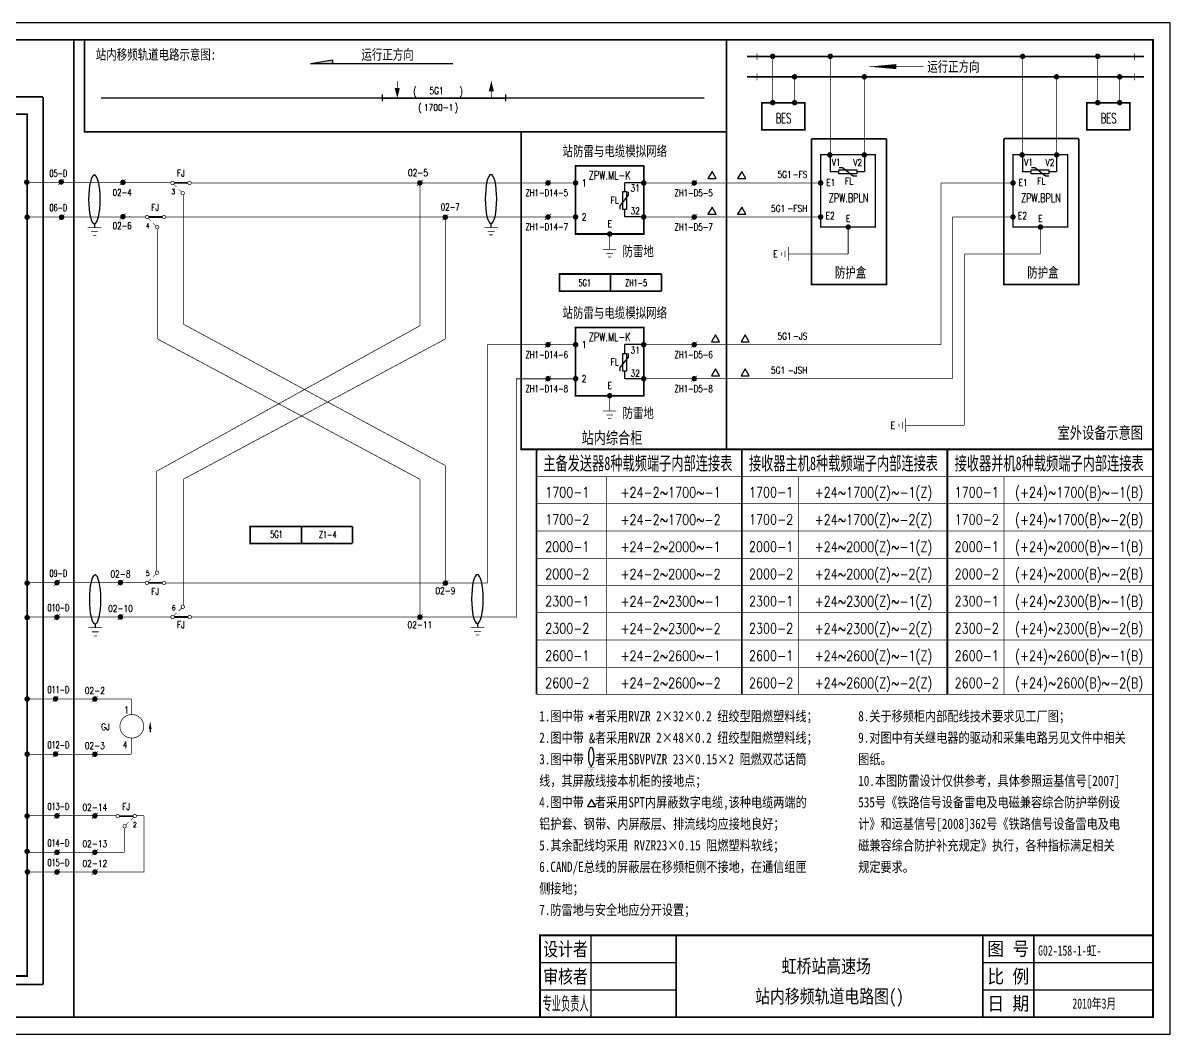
# Model space of a CAD drawing. Extents: x 342 to 994, y 0 to 297.
# Drawn here: x 657.7 to 994.5, y 0 to 297 of the extents above; entities that cross this region are included whole.
import ezdxf
from ezdxf.enums import TextEntityAlignment as Align

# ---------------------------------------------------------------- set-up
doc = ezdxf.new("R2010")
doc.units = 0
doc.header["$LTSCALE"] = 5
doc.header["$MEASUREMENT"] = 0
doc.linetypes.add('DASHED', pattern=[0.75, 0.5, -0.25])
doc.layers.get('0').update_dxf_attribs({"linetype": 'CONTINUOUS'})
for name, color, linetype in [('AAA', 255, 'CONTINUOUS'), ('DEFINE', 7, 'CONTINUOUS'), ('TIE', 7, 'CONTINUOUS'), ('更换说明', 6, 'CONTINUOUS'), ('电缆编号', 3, 'CONTINUOUS')]:
    doc.layers.add(name, color=color, linetype=linetype)
doc.styles.add('CHINESE', font='NSimSun.ttf', dxfattribs={"width": 0.9})
doc.styles.add('HZ', font='txt.shx', dxfattribs={"width": 0.7, "bigfont": 'hztxt.shx'})
doc.styles.add('ST', font='SimSun.ttf')
doc.styles.get("Standard").update_dxf_attribs({"font": 'txt.shx', "width": 0.8, "bigfont": 'HZTXT.shx'})

# ---------------------------------------------------------------- blocks, each defined once
blk = doc.blocks.new('A$C349F3EFB')
at = {"color": 7}
for points in [[(4, 2.31, 0.2, 0.2, 0), (0, 2.31, 0.2, 0.2, 0)], [(3, 1.13, 0.2, 0.2, 0), (1, 1.13, 0.2, 0.2, 0)], [(2.5, 0.1, 0.2, 0.2, 0), (1.5, 0.1, 0.2, 0.2, 0)]]:
    blk.add_lwpolyline(points, format="xyseb", dxfattribs=at)
blk.add_lwpolyline([(1.96, 3.28), (1.96, 2.43)], dxfattribs=at)
at = {"color": 7, "extrusion": (0, 0, -1)}
blk.add_ellipse((1.96, 8.63), major_axis=(0, -5.33), ratio=0.317221, dxfattribs=at)
blk = doc.blocks.new('W22')
at = {"const_width": 0.8}
blk.add_lwpolyline([(-0.4, 0, 1), (0.4, 0, 1)], format="xyb", close=True, dxfattribs=at)
blk = doc.blocks.new('TRI')
blk.add_lwpolyline([(0, 0), (2, 0), (1, 1.73)], close=True)
blk = doc.blocks.new('CONTI_1')
at = {"color": 7, "xscale": 1.21, "yscale": 1.21, "zscale": 1.21}
blk.add_blockref('TRI', (-1.16, -0.69), dxfattribs=at)
blk.add_attdef('1', text='', height=2).set_placement((2.2, 0.35), align=Align.MIDDLE)
blk = doc.blocks.new('W21')
at = {"const_width": 0.15}
for points in [[(0, 0), (-0.92, -0.92)], [(0, 0), (0.92, 0.92)]]:
    blk.add_lwpolyline(points, dxfattribs=at)
at = {"const_width": 0.8}
blk.add_lwpolyline([(-0.4, 0, 1), (0.4, 0, 1)], format="xyb", close=True, dxfattribs=at)
blk = doc.blocks.new('A$C4A606673')
for points in [[(0.25, 0.1, 0.5, 0.5, 0), (0.25, 72.1, 0.5, 0.5, 0), (60.49, 72.1, 0.5, 0.5, 0), (60.49, 0.1, 0.5, 0.5, 0)], [(60.49, 0.1, 0.5, 0.5, 0), (60.49, 72.1, 0.5, 0.5, 0), (120.87, 72.1, 0.5, 0.5, 0), (120.87, 0.1, 0.5, 0.5, 0)], [(120.87, 0.1, 0.5, 0.5, 0), (120.87, 72.1, 0.5, 0.5, 0), (181.26, 72.1, 0.5, 0.5, 0), (181.26, 0.1, 0.5, 0.5, 0)], [(0.25, 64.1, 0.2, 0.2, 0), (60.49, 64.1, 0.2, 0.2, 0)], [(20.79, 64.1, 0.2, 0.2, 0), (20.79, 0.1, 0.2, 0.2, 0)], [(60.49, 64.1, 0.2, 0.2, 0), (120.87, 64.1, 0.2, 0.2, 0)], [(77.12, 64.1, 0.2, 0.2, 0), (77.12, 0.1, 0.2, 0.2, 0)], [(120.87, 64.1, 0.2, 0.2, 0), (181.26, 64.1, 0.2, 0.2, 0)], [(137.51, 64.1, 0.2, 0.2, 0), (137.51, 0.1, 0.2, 0.2, 0)], [(0.25, 56.1, 0.2, 0.2, 0), (60.49, 56.1, 0.2, 0.2, 0)], [(60.49, 56.1, 0.2, 0.2, 0), (120.87, 56.1, 0.2, 0.2, 0)], [(120.87, 56.1, 0.2, 0.2, 0), (181.26, 56.1, 0.2, 0.2, 0)], [(0.25, 48.1, 0.2, 0.2, 0), (60.49, 48.1, 0.2, 0.2, 0)], [(60.49, 48.1, 0.2, 0.2, 0), (120.87, 48.1, 0.2, 0.2, 0)], [(120.87, 48.1, 0.2, 0.2, 0), (181.26, 48.1, 0.2, 0.2, 0)], [(0.25, 40.1, 0.2, 0.2, 0), (60.49, 40.1, 0.2, 0.2, 0)], [(60.49, 40.1, 0.2, 0.2, 0), (120.87, 40.1, 0.2, 0.2, 0)], [(120.87, 40.1, 0.2, 0.2, 0), (181.26, 40.1, 0.2, 0.2, 0)], [(0.25, 32.1, 0.2, 0.2, 0), (60.49, 32.1, 0.2, 0.2, 0)], [(60.49, 32.1, 0.2, 0.2, 0), (120.87, 32.1, 0.2, 0.2, 0)], [(120.87, 32.1, 0.2, 0.2, 0), (181.26, 32.1, 0.2, 0.2, 0)], [(0.25, 24.1, 0.2, 0.2, 0), (60.49, 24.1, 0.2, 0.2, 0)], [(60.49, 24.1, 0.2, 0.2, 0), (120.87, 24.1, 0.2, 0.2, 0)], [(120.87, 24.1, 0.2, 0.2, 0), (181.26, 24.1, 0.2, 0.2, 0)], [(0.25, 16.1, 0.2, 0.2, 0), (60.49, 16.1, 0.2, 0.2, 0)], [(60.49, 16.1, 0.2, 0.2, 0), (120.87, 16.1, 0.2, 0.2, 0)], [(120.87, 16.1, 0.2, 0.2, 0), (181.26, 16.1, 0.2, 0.2, 0)], [(0.25, 8.1, 0.2, 0.2, 0), (60.49, 8.1, 0.2, 0.2, 0)], [(60.49, 8.1, 0.2, 0.2, 0), (120.87, 8.1, 0.2, 0.2, 0)], [(120.87, 8.1, 0.2, 0.2, 0), (181.26, 8.1, 0.2, 0.2, 0)], [(0.25, 0.1, 0.2, 0.2, 0), (60.49, 0.1, 0.2, 0.2, 0)], [(60.49, 0.1, 0.2, 0.2, 0), (120.87, 0.1, 0.2, 0.2, 0)], [(120.87, 0.1, 0.2, 0.2, 0), (181.26, 0.1, 0.2, 0.2, 0)]]:
    blk.add_lwpolyline(points, format="xyseb")
at = {"style": 'CHINESE', "width": 0.62941}
for s, p, p2 in [('主备发送器8种载频端子内部连接表', (2.24, 66), (57.74, 66)), ('接收器主机8种载频端子内部连接表', (62.62, 66), (118.12, 66)), ('接收器并机8种载频端子内部连接表', (123.01, 66), (178.51, 66))]:
    blk.add_text(s, height=4, dxfattribs=at).set_placement(p, p2, align=Align.FIT)
at = {"width": 0.8}
for s, p in [('1700-1', (9.29, 58)), ('+24-2~1700~-1', (39.61, 57.95)), ('1700-1', (69.12, 58)), ('+24~1700(Z)~-1(Z)', (99.18, 57.95)), ('1700-1', (129.51, 58)), ('(+24)~1700(B)~-1(B)', (159.57, 57.95)), ('1700-2', (9.29, 50)), ('+24-2~1700~-2', (39.61, 49.95)), ('1700-2', (69.12, 50)), ('+24~1700(Z)~-2(Z)', (99.18, 49.95)), ('1700-2', (129.51, 50)), ('(+24)~1700(B)~-2(B)', (159.57, 49.95)), ('2000-1', (9.29, 42)), ('+24-2~2000~-1', (39.61, 41.95)), ('2000-1', (69.12, 42)), ('+24~2000(Z)~-1(Z)', (99.18, 41.95)), ('2000-1', (129.51, 42)), ('(+24)~2000(B)~-1(B)', (159.57, 41.95)), ('+24~2000(Z)~-2(Z)', (99.18, 33.95)), ('(+24)~2000(B)~-2(B)', (159.57, 33.95)), ('2000-2', (9.29, 34)), ('+24-2~2000~-2', (39.61, 33.95)), ('2000-2', (69.12, 34)), ('2000-2', (129.51, 34)), ('2300-1', (9.29, 26)), ('+24-2~2300~-1', (39.61, 25.95)), ('2300-1', (69.12, 26)), ('+24~2300(Z)~-1(Z)', (99.18, 25.95)), ('2300-1', (129.51, 26)), ('(+24)~2300(B)~-1(B)', (159.57, 25.95)), ('2300-2', (9.29, 18)), ('+24-2~2300~-2', (39.61, 17.95)), ('2300-2', (69.12, 18)), ('+24~2300(Z)~-2(Z)', (99.18, 17.95)), ('2300-2', (129.51, 18)), ('(+24)~2300(B)~-2(B)', (159.57, 17.95)), ('+24~2600(Z)~-1(Z)', (99.18, 9.95)), ('(+24)~2600(B)~-1(B)', (159.57, 9.95)), ('2600-1', (9.29, 10)), ('+24-2~2600~-1', (39.61, 9.95)), ('2600-1', (69.12, 10)), ('2600-1', (129.51, 10)), ('2600-2', (9.29, 2)), ('+24-2~2600~-2', (39.61, 1.95)), ('2600-2', (69.12, 2)), ('+24~2600(Z)~-2(Z)', (99.18, 1.95)), ('2600-2', (129.51, 2)), ('(+24)~2600(B)~-2(B)', (159.57, 1.95))]:
    blk.add_text(s, height=3, dxfattribs=at).set_placement(p, align=Align.CENTER)
blk = doc.blocks.new('133')
at = {"const_width": 0.2}
for points in [[(-6, 0, 1), (-5, 0, 1)], [(-1, 0, 1), (0, 0, 1)], [(-4, -3, 1), (-3, -3, 1)]]:
    blk.add_lwpolyline(points, format="xyb", close=True, dxfattribs=at)
for points, const_width in [([(-5, 0), (-1, 0)], 0.5), ([(-2.3, -1.8), (-3.15, -2.65)], 0.15), ([(-0.85, -0.35), (-1.7, -1.2)], 0.15)]:
    blk.add_lwpolyline(points, dxfattribs=dict(const_width=const_width))
blk.add_lwpolyline([(-5.5, -1.3, 0, 0, 0), (-5.5, -2.3, 0.8, 0, 0), (-5.5, -4.5, 0, 0, 0)], format="xyseb")
at = {"width": 0.8}
for tag, p in [('RELAY', (-3, 2.2)), ('0', (0, -2))]:
    blk.add_attdef(tag, text='', height=2, dxfattribs=at).set_placement(p, align=Align.MIDDLE)
blk = doc.blocks.new('131')
at = {"const_width": 0.2}
for points in [[(4, 3, 1), (3, 3, 1)], [(1, 0, 1), (0, 0, 1)], [(6, 0, 1), (5, 0, 1)]]:
    blk.add_lwpolyline(points, format="xyb", close=True, dxfattribs=at)
blk.add_lwpolyline([(5.5, 4.5, 0, 0, 0), (5.5, 3.5, 0.8, 0, 0), (5.5, 1.3, 0, 0, 0)], format="xyseb")
for points, const_width in [([(5, 0), (1, 0)], 0.5), ([(0.85, 0.35), (1.7, 1.2)], 0.15), ([(2.3, 1.8), (3.15, 2.65)], 0.15)]:
    blk.add_lwpolyline(points, dxfattribs=dict(const_width=const_width))
at = {"width": 0.8}
for tag, p in [('0', (0, 2)), ('RELAY', (3, -2.2))]:
    blk.add_attdef(tag, text='', height=2, dxfattribs=at).set_placement(p, align=Align.MIDDLE)
blk = doc.blocks.new('134')
at = {"const_width": 0.2}
for points in [[(1, 0, -1), (0, 0, -1)], [(6, 0, -1), (5, 0, -1)], [(4, -3, -1), (3, -3, -1)]]:
    blk.add_lwpolyline(points, format="xyb", close=True, dxfattribs=at)
for points, const_width in [([(5, 0), (1, 0)], 0.5), ([(0.85, -0.35), (1.7, -1.2)], 0.15), ([(2.3, -1.8), (3.15, -2.65)], 0.15)]:
    blk.add_lwpolyline(points, dxfattribs=dict(const_width=const_width))
blk.add_lwpolyline([(5.5, -1.3, 0, 0, 0), (5.5, -2.3, 0.8, 0, 0), (5.5, -4.5, 0, 0, 0)], format="xyseb")
at = {"width": 0.8}
for tag, p in [('RELAY', (3, 2.2)), ('0', (0, -2))]:
    blk.add_attdef(tag, text='', height=2, dxfattribs=at).set_placement(p, align=Align.MIDDLE)
blk = doc.blocks.new('W53')
blk.add_line((0, 1), (0, 0))
blk.add_lwpolyline([(0, 3.25, 0, 0.8, 0), (0, 1, 0.8, 0.8, 0)], format="xyseb")
blk = doc.blocks.new('BZTB')
at = {"color": 7}
for p, q in [((0.23, 16), (40.23, 16)), ((130.23, 16), (180.23, 16)), ((0.23, 8), (40.23, 8)), ((130.23, 8), (180.23, 8))]:
    blk.add_line(p, q, dxfattribs=at)
at = {"color": 7, "const_width": 0.5}
blk.add_lwpolyline([(0.23, 0), (180.23, 0), (180.23, 24), (0.23, 24)], close=True, dxfattribs=at)
at = {"color": 7}
for points, const_width in [([(15.23, 24), (15.23, 0)], 0.4), ([(40.23, 24), (40.23, 0)], 0.5), ([(130.23, 24), (130.23, 0)], 0.5), ([(145.23, 24), (145.23, 0)], 0.4)]:
    blk.add_lwpolyline(points, dxfattribs=dict(at, const_width=const_width))
at = {"color": 7, "style": 'CHINESE'}
for s, width, p in [('设计者', 0.8, (7.73, 20)), ('图 号', 0.9, (137.73, 20)), ('审核者', 0.8, (7.73, 12)), ('比 例', 0.9, (137.73, 12)), ('日 期', 0.9, (137.73, 4))]:
    blk.add_text(s, height=4, dxfattribs=dict(at, width=width)).set_placement(p, align=Align.MIDDLE)
at = {"color": 7, "style": 'CHINESE', "width": 0.474609}
blk.add_text('专业负责人', height=4, dxfattribs=at).set_placement((1, 2), (14.5, 2), align=Align.FIT)

msp = doc.modelspace()

# ---------------------------------------------------------------- linework, layer by layer
at = {"color": 0}
for p, q in [((763.2, 276), (763.2, 274)), ((799.38, 276), (799.38, 274))]:
    msp.add_line(p, q, dxfattribs=at)
at = {"color": 0, "linetype": 'Continuous'}
for p, q in [((894.73, 258.61), (894.73, 253.25)), ((904.73, 258.61), (904.73, 253.25)), ((951.19, 258.61), (951.19, 253.25)), ((961.19, 258.61), (961.19, 253.25)), ((840.35, 250), (834.36, 250)), ((840.35, 240), (834.36, 240)), ((840.35, 202.5), (834.36, 202.5)), ((840.35, 192.5), (834.36, 192.5)), ((687.44, 64.1), (687.44, 64.1))]:
    msp.add_line(p, q, dxfattribs=at)
at = {"linetype": 'Continuous'}
for p, q in [((897.28, 253.25), (894.73, 253.25)), ((904.73, 253.25), (902.49, 253.25)), ((953.74, 253.25), (951.19, 253.25)), ((961.19, 253.25), (958.95, 253.25)), ((834.36, 247.45), (834.36, 250)), ((834.36, 240), (834.36, 242.24)), ((834.36, 199.95), (834.36, 202.5)), ((834.36, 192.5), (834.36, 194.74))]:
    msp.add_line(p, q, dxfattribs=at)
at = {"color": 0}
msp.add_lwpolyline([(342.11, 0), (994.49, 0), (994.49, 297), (342.11, 297)], close=True, dxfattribs=at)
for points in [[(367.11, 5, 0.5, 0.5, 0), (989.49, 5, 0.5, 0.5, 0), (989.49, 292, 0.5, 0.5, 0), (367.11, 292, 0.5, 0.5, 0)], [(874.63, 273.5, 0.5, 0.5, 0), (874.63, 265.6, 0.5, 0.5, 0), (887.28, 265.6, 0.5, 0.5, 0), (887.28, 273.5, 0.5, 0.5, 0)], [(970.07, 273.5, 0.5, 0.5, 0), (970.07, 265.6, 0.5, 0.5, 0), (982.72, 265.6, 0.5, 0.5, 0), (982.72, 273.5, 0.5, 0.5, 0)], [(629.92, 17.06, 0.5, 0.5, 0), (629.92, 270.16, 0.5, 0.5, 0), (658.94, 270.16, 0.5, 0.5, 0), (658.94, 17.06, 0.5, 0.5, 0)], [(891.94, 258.28, 0.4, 0.4, 0), (891.94, 237.02, 0.4, 0.4, 0), (907.94, 237.02, 0.4, 0.4, 0), (907.94, 258.28, 0.4, 0.4, 0)], [(948.4, 258.28, 0.4, 0.4, 0), (948.4, 237.02, 0.4, 0.4, 0), (964.4, 237.02, 0.4, 0.4, 0), (964.4, 258.28, 0.4, 0.4, 0)], [(819.95, 255, 0.5, 0.5, 0), (819.95, 235, 0.5, 0.5, 0), (839.95, 235, 0.5, 0.5, 0), (839.95, 255, 0.5, 0.5, 0)], [(686.74, 250.03, 0.5, 0.5, 1), (687.24, 250.03, 0.5, 0.5, 1)], [(686.74, 240, 0.5, 0.5, 1), (687.24, 240, 0.5, 0.5, 1)], [(819.95, 207.5, 0.5, 0.5, 0), (819.95, 187.5, 0.5, 0.5, 0), (839.95, 187.5, 0.5, 0.5, 0), (839.95, 207.5, 0.5, 0.5, 0)], [(689.65, 93.85, 0.2, 0.2, -1.01344), (689.65, 86.95, 0.2, 0.2, -1.01344)]]:
    msp.add_lwpolyline(points, format="xyseb", close=True, dxfattribs=at)
for points, const_width in [([(672.61, 292), (672.61, 5)], 0.5), ([(894.73, 258.28), (894.73, 287.17)], 0.2), ([(951.19, 258.28), (951.19, 287.17)], 0.2), ([(904.73, 258.28), (904.73, 281.17)], 0.2), ([(961.19, 258.28), (961.19, 281.17)], 0.2), ([(889.25, 262.96), (889.25, 220.2), (911.21, 220.2), (911.21, 262.96)], 0.5), ([(945.72, 263.05), (945.72, 220.2), (967.68, 220.2), (967.68, 263.05)], 0.5), ([(774.23, 250), (774.23, 208.05)], 0.2), ([(839.95, 250), (892.33, 250)], 0.2), ([(927.2, 202.5), (927.2, 250)], 0.2), ([(672.61, 240.02), (693.61, 240.02), (693.61, 240.02)], 0.2), ([(699.59, 240), (747.5, 240)], 0.2), ([(747.5, 240), (788.47, 240)], 0.2), ([(781.73, 240), (781.73, 204.17)], 0.2), ([(839.95, 240), (892.33, 240)], 0.2), ([(930.58, 192.5), (930.58, 240)], 0.2), ([(899.98, 237.04), (899.98, 229.15)], 0.2), ([(956.44, 237.04), (956.44, 229.15)], 0.2), ([(899.98, 229.15), (882.39, 229.15)], 0.2), ([(934.11, 178.82), (934.11, 229.15)], 0.2), ([(956.44, 229.15), (934.11, 229.15)], 0.2), ([(774.23, 208.05), (696.9, 165.3)], 0.2), ([(704.8, 208.52), (781.73, 166.98)], 0.2), ([(697.23, 204.16), (774.23, 162.97)], 0.2), ([(781.73, 204.17), (704.78, 162.98)], 0.2), ([(794, 202.46), (819.95, 202.46)], 0.2), ([(794.04, 132.35), (794.04, 202.46)], 0.2), ([(839.95, 202.5), (927.2, 202.5)], 0.2), ([(802.5, 192.46), (819.95, 192.46)], 0.2), ([(802.54, 122.35), (802.54, 192.46)], 0.2), ([(839.95, 192.5), (930.58, 192.5)], 0.2), ([(781.73, 166.98), (781.73, 132.46)], 0.2), ([(774.23, 162.97), (774.23, 122.46)], 0.2), ([(658.94, 132.59), (693.48, 132.59)], 0.2), ([(781.95, 132.46), (794, 132.46)], 0.2), ([(658.94, 122.47), (701.17, 122.47)], 0.2), ([(771.85, 122.46), (802.54, 122.46)], 0.2), ([(658.42, 98.42), (689.47, 98.42)], 0.2), ([(689.47, 82.21), (689.47, 86.95)], 0.2), ([(658.42, 82.21), (689.47, 82.21)], 0.2)]:
    msp.add_lwpolyline(points, dxfattribs=dict(at, const_width=const_width))
at = {"color": 0, "linetype": 'Continuous'}
for points, const_width in [([(864.3, 265), (675.76, 265), (675.76, 292)], 0.5), ([(763.2, 274.9), (799.38, 274.9)], 0.5), ([(704.8, 246.33), (704.8, 208.52)], 0.2), ([(697.23, 236.4), (697.23, 204.16)], 0.2), ([(696.9, 135.86), (696.9, 165.3)], 0.2), ([(704.78, 126.05), (704.78, 162.98)], 0.2), ([(685.05, 64.12), (658.94, 64.12)], 0.2), ([(659.4, 47.63), (693.21, 47.63), (693.21, 64.1), (693.21, 64.1)], 0.2), ([(693.21, 64.12), (691.1, 64.12)], 0.2), ([(687.44, 53.41), (687.44, 60.51)], 0.2), ([(687.44, 53.41), (658.94, 53.41)], 0.2)]:
    msp.add_lwpolyline(points, dxfattribs=dict(at, const_width=const_width))
for points in [[(864.3, 292, 0.5, 0.5, 0), (864.3, 258.5, 0.5, 0.5, 0), (864.3, 171.75, 0.5, 0.5, 0)], [(803.98, 265, 0.5, 0.5, 0), (803.98, 264.75, 0.5, 0.5, 0), (803.98, 171.75, 0.5, 0.5, 0), (989.49, 171.75, 0, 0, 0)], [(803.98, 265, 0.5, 0.5, 0), (803.98, 264.75, 0.5, 0.5, 0), (803.98, 171.75, 0.5, 0.5, 0), (987.17, 171.75, 0, 0, 0)]]:
    msp.add_lwpolyline(points, format="xyseb", dxfattribs=at)
at = {"color": 0}
for points in [[(870.28, 287.17, 0.5, 0.5, 0), (986.85, 287.17, 0.5, 0.5, 0)], [(873.2, 288.07, 0.2, 0.2, 0), (873.2, 286.07, 0.2, 0.2, 0)], [(877.81, 273.5, 0.2, 0.2, 0), (877.81, 287.17, 0.2, 0.2, 0)], [(973.25, 273.5, 0.2, 0.2, 0), (973.25, 287.17, 0.2, 0.2, 0)], [(984.09, 288.07, 0.2, 0.2, 0), (984.09, 286.07, 0.2, 0.2, 0)], [(906.16, 284.17, 0, 1.5, 0), (914.16, 284.17, 1.5, 1.5, 0)], [(922.16, 284.16, 0.2, 0.2, 0), (906.16, 284.16, 0.2, 0.2, 0)], [(767.6, 274.9, 0.2, 0.2, 0), (767.6, 279.9, 0.2, 0.2, 0)], [(795.21, 279.9, 0, 1.5, 0), (795.21, 276.9, 1.5, 1.5, 0)], [(795.21, 274.9, 0.2, 0.2, 0), (795.21, 279.9, 0.2, 0.2, 0)], [(870.28, 281.17, 0.5, 0.5, 0), (986.85, 281.17, 0.5, 0.5, 0)], [(873.2, 280.2, 0.2, 0.2, 0), (873.2, 282.2, 0.2, 0.2, 0)], [(873.2, 282.1, 0.2, 0.2, 0), (873.2, 280.1, 0.2, 0.2, 0)], [(884.26, 273.5, 0.2, 0.2, 0), (884.26, 281.17, 0.2, 0.2, 0)], [(979.7, 273.5, 0.2, 0.2, 0), (979.7, 281.17, 0.2, 0.2, 0)], [(984.09, 280.2, 0.2, 0.2, 0), (984.09, 282.2, 0.2, 0.2, 0)], [(984.09, 282.1, 0.2, 0.2, 0), (984.09, 280.1, 0.2, 0.2, 0)], [(767.6, 274.9, 0, 1.5, 0), (767.6, 277.9, 1.5, 1.5, 0)], [(889.25, 262.96, 0.5, 0.5, 0), (911.21, 262.96, 0.5, 0.5, 0)], [(945.72, 263.05, 0.5, 0.5, 0), (967.68, 263.05, 0.5, 0.5, 0)], [(672.41, 250.1, 0.2, 0.2, 0), (658.84, 250.1, 0.2, 0.2, 0)], [(672.41, 250.1, 0.2, 0.2, 0), (701.12, 250.1, 0.2, 0.2, 0)], [(707.09, 250, 0.2, 0.2, 0), (778.47, 250, 0.2, 0.2, 0)], [(710.42, 250, 0.2, 0.2, 0), (771.91, 250, 0.2, 0.2, 0)], [(710.42, 250, 0.2, 0.2, 0), (771.91, 250, 0.2, 0.2, 0)], [(710.42, 250, 0.2, 0.2, 0), (771.91, 250, 0.2, 0.2, 0)], [(710.69, 250, 0.2, 0.2, 0), (771.97, 250, 0.2, 0.2, 0)], [(710.69, 250, 0.2, 0.2, 0), (771.97, 250, 0.2, 0.2, 0)], [(778.47, 250, 0.2, 0.2, 0), (819.95, 250, 0.2, 0.2, 0)], [(845.17, 250, 0.2, 0.2, 0), (892.33, 250, 0.2, 0.2, 0)], [(672.61, 240.02, 0.2, 0.2, 0), (659.04, 240.02, 0.2, 0.2, 0)], [(788.47, 240, 0.2, 0.2, 0), (819.95, 240, 0.2, 0.2, 0)], [(845.17, 240, 0.2, 0.2, 0), (892.33, 240, 0.2, 0.2, 0)], [(680.71, 236.85, 0.2, 0.2, 0), (676.71, 236.85, 0.2, 0.2, 0)], [(797.15, 236.97, 0.2, 0.2, 0), (793.15, 236.97, 0.2, 0.2, 0)], [(796.15, 235.79, 0.2, 0.2, 0), (794.15, 235.79, 0.2, 0.2, 0)], [(679.71, 235.66, 0.2, 0.2, 0), (677.71, 235.66, 0.2, 0.2, 0)], [(679.21, 234.63, 0.2, 0.2, 0), (678.21, 234.63, 0.2, 0.2, 0)], [(795.65, 234.76, 0.2, 0.2, 0), (794.65, 234.76, 0.2, 0.2, 0)], [(829.95, 235, 0.2, 0.2, 0), (829.95, 230.5, 0.2, 0.2, 0)], [(831.95, 230.5, 0.2, 0.2, 0), (827.95, 230.5, 0.2, 0.2, 0)], [(830.95, 229.31, 0.2, 0.2, 0), (828.95, 229.31, 0.2, 0.2, 0)], [(880.39, 229.65, 0.2, 0.2, 0), (880.39, 228.65, 0.2, 0.2, 0)], [(881.39, 230.15, 0.2, 0.2, 0), (881.39, 228.15, 0.2, 0.2, 0)], [(882.39, 231.15, 0.2, 0.2, 0), (882.39, 227.15, 0.2, 0.2, 0)], [(830.45, 228.29, 0.2, 0.2, 0), (829.45, 228.29, 0.2, 0.2, 0)], [(845.2, 218.25, 0.5, 0.5, 0), (815.2, 218.25, 0.5, 0.5, 0), (815.2, 223.25, 0.5, 0.5, 0), (845.2, 223.25, 0.5, 0.5, 0)], [(830.2, 223.25, 0.5, 0.5, 0), (830.2, 218.25, 0.5, 0.5, 0)], [(845.2, 223.25, 0.5, 0.5, 0), (845.2, 218.25, 0.5, 0.5, 0)], [(829.95, 187.5, 0.2, 0.2, 0), (829.95, 183, 0.2, 0.2, 0)], [(831.95, 183, 0.2, 0.2, 0), (827.95, 183, 0.2, 0.2, 0)], [(830.95, 181.81, 0.2, 0.2, 0), (828.95, 181.81, 0.2, 0.2, 0)], [(830.45, 180.79, 0.2, 0.2, 0), (829.45, 180.79, 0.2, 0.2, 0)], [(914.89, 179.32, 0.2, 0.2, 0), (914.89, 178.32, 0.2, 0.2, 0)], [(915.89, 179.82, 0.2, 0.2, 0), (915.89, 177.82, 0.2, 0.2, 0)], [(916.89, 180.82, 0.2, 0.2, 0), (916.89, 176.82, 0.2, 0.2, 0)], [(934.11, 178.82, 0.2, 0.2, 0), (916.89, 178.82, 0.2, 0.2, 0)], [(754.43, 144.12, 0.5, 0.5, 0), (724.43, 144.12, 0.5, 0.5, 0), (724.43, 149.12, 0.5, 0.5, 0), (754.43, 149.12, 0.5, 0.5, 0)], [(739.43, 149.12, 0.5, 0.5, 0), (739.43, 144.12, 0.5, 0.5, 0)], [(754.43, 149.12, 0.5, 0.5, 0), (754.43, 144.12, 0.5, 0.5, 0)], [(699.59, 132.46, 0.2, 0.2, 0), (781.95, 132.46, 0.2, 0.2, 0)], [(707.15, 122.46, 0.2, 0.2, 0), (771.85, 122.46, 0.2, 0.2, 0)], [(778.47, 122.46, 0.2, 0.2, 0), (800.6, 122.46, 0.2, 0.2, 0)], [(680.91, 119.34, 0.2, 0.2, 0), (676.91, 119.34, 0.2, 0.2, 0)], [(679.91, 118.15, 0.2, 0.2, 0), (677.91, 118.15, 0.2, 0.2, 0)], [(793.15, 119.47, 0.2, 0.2, 0), (789.15, 119.47, 0.2, 0.2, 0)], [(792.15, 118.29, 0.2, 0.2, 0), (790.15, 118.29, 0.2, 0.2, 0)], [(679.41, 116.9, 0.2, 0.2, 0), (678.41, 116.9, 0.2, 0.2, 0)], [(791.65, 117.26, 0.2, 0.2, 0), (790.65, 117.26, 0.2, 0.2, 0)], [(689.47, 98.43, 0.2, 0.2, 0), (689.47, 93.85, 0.2, 0.2, 0)]]:
    msp.add_lwpolyline(points, format="xyseb", dxfattribs=at)
for points in [[(742.11, 285.09), (748.6, 286.13)], [(742.25, 285.09), (783.87, 285.09)], [(748.6, 286.13), (748.6, 285.09)], [(857.73, 274.9), (680.68, 274.9)], [(689.1, 239.99), (689.08, 240.12)], [(678.67, 237.81), (678.67, 236.96)], [(795.11, 237.94), (795.11, 237.08)], [(678.87, 120.3), (678.87, 119.45)], [(791.11, 120.44), (791.11, 119.58)]]:
    msp.add_lwpolyline(points, dxfattribs=at)
at = {"color": 0, "linetype": 'DASHED', "const_width": 0.5}
for points in [[(623.92, 275.28), (663.61, 275.28)], [(663.61, 275.28), (663.61, 14.55)], [(623.92, 14.55), (663.61, 14.55)]]:
    msp.add_lwpolyline(points, dxfattribs=at)
at = {"color": 0, "extrusion": (0, 0, -1)}
for centre in [(678.67, 245.17), (795.11, 245.29), (678.87, 127.66), (791.11, 127.79)]:
    msp.add_ellipse(centre, major_axis=(0, -7.21), ratio=0.234528, dxfattribs=at)
at = {"color": 0}
msp.add_solid([(748.6, 285.09), (748.6, 286.13), (742.13, 285.09)], dxfattribs=at)
at = {"layer": 'DEFINE', "linetype": 'Continuous'}
for p, q in [((898.36, 254.42), (897.36, 254.42)), ((901.48, 251.96), (898.36, 254.42)), ((954.82, 254.42), (953.82, 254.42)), ((957.95, 251.96), (954.82, 254.42)), ((902.48, 251.96), (901.48, 251.96)), ((958.95, 251.96), (957.95, 251.96)), ((833.06, 243.25), (835.53, 246.37)), ((835.53, 246.37), (835.53, 247.37)), ((833.06, 242.25), (833.06, 243.25)), ((833.06, 195.75), (835.53, 198.87)), ((835.53, 198.87), (835.53, 199.87)), ((833.06, 194.75), (833.06, 195.75))]:
    msp.add_line(p, q, dxfattribs=at)
for points in [[(902.49, 252.68), (897.28, 252.68), (897.28, 253.83), (902.49, 253.83)], [(958.95, 252.68), (953.74, 252.68), (953.74, 253.83), (958.95, 253.83)], [(833.78, 242.24), (833.78, 247.45), (834.93, 247.45), (834.93, 242.24)], [(833.78, 194.74), (833.78, 199.95), (834.93, 199.95), (834.93, 194.74)]]:
    msp.add_lwpolyline(points, close=True, dxfattribs=at)
at = {"layer": '更换说明', "color": 0, "linetype": 'Continuous', "const_width": 0.2}
for points in [[(948.12, 250), (927.2, 250)], [(948.12, 240), (930.58, 240)]]:
    msp.add_lwpolyline(points, dxfattribs=at)

# ---------------------------------------------------------------- block references
at = {"color": 0}
for name, p in [('W22', (877.81, 287.17)), ('W22', (894.73, 287.17)), ('W22', (951.19, 287.17)), ('W22', (973.25, 287.17)), ('W22', (884.26, 281.17)), ('W22', (904.73, 281.17)), ('W22', (961.19, 281.17)), ('W22', (979.7, 281.17)), ('W22', (877.81, 273.57)), ('W22', (884.26, 273.57)), ('W22', (973.25, 273.57)), ('W22', (979.7, 273.57)), ('W22', (894.58, 258.24)), ('W22', (904.73, 258.24)), ('W22', (951.05, 258.24)), ('W22', (961.19, 258.24)), ('W22', (658.81, 250.21)), ('W21', (668.92, 250.31)), ('W21', (687.03, 250.16)), ('W21', (774.23, 250)), ('W21', (811.85, 250)), ('W22', (819.95, 250)), ('W22', (839.95, 250)), ('W21', (854.78, 250)), ('W22', (891.92, 250)), ('W22', (948.39, 250)), ('W22', (658.92, 239.96)), ('W21', (669.03, 239.93)), ('W21', (687.03, 240.1)), ('W21', (781.67, 239.92)), ('W21', (811.85, 240)), ('W22', (819.95, 240)), ('W22', (839.95, 240)), ('W21', (854.78, 240)), ('W22', (891.92, 240)), ('W22', (948.39, 240)), ('W22', (829.95, 235)), ('W22', (899.98, 237.04)), ('W22', (956.44, 237.04)), ('W21', (811.85, 202.5)), ('W22', (819.95, 202.5)), ('W22', (839.95, 202.5)), ('W21', (854.78, 202.5)), ('W21', (811.85, 192.5)), ('W22', (819.95, 192.5)), ('W22', (839.95, 192.5)), ('W21', (854.78, 192.5)), ('W22', (829.95, 187.5)), ('W22', (658.92, 132.46)), ('W21', (667.67, 132.58)), ('W21', (686.32, 132.62)), ('W21', (781.73, 132.46)), ('W22', (658.92, 122.34)), ('W21', (667.67, 122.45)), ('W21', (686.32, 122.5)), ('W21', (774.23, 122.46)), ('W22', (658.92, 98.42)), ('W21', (667.25, 98.45)), ('W21', (678.8, 98.41)), ('W22', (658.92, 82.21)), ('W21', (667.25, 82.24)), ('W21', (678.8, 82.19)), ('W22', (658.91, 64.05)), ('W21', (667.67, 64.11)), ('W21', (678.8, 64.11)), ('W22', (658.91, 53.65)), ('W21', (667.67, 53.39)), ('W21', (678.8, 53.39)), ('W22', (659, 47.63)), ('W21', (667.67, 47.61)), ('W21', (678.8, 47.61))]:
    msp.add_blockref(name, p, dxfattribs=at)
at = {"color": 0, "linetype": 'Continuous'}
for name, p in [('134', (701.09, 250)), ('134', (693.59, 240)), ('A$C4A606673', (808.23, 99.65)), ('131', (693.57, 132.5)), ('131', (701.13, 122.5)), ('133', (691.02, 64.04))]:
    msp.add_blockref(name, p, dxfattribs=at)
at = {"color": 0, "xscale": -1}
msp.add_blockref('W53', (695.05, 88.64), dxfattribs=at)
at = {"color": 0, "linetype": 'Continuous', "xscale": 0.5, "yscale": 0.5, "zscale": 0.5}
msp.add_blockref('A$C349F3EFB', (823.57, 77.2), dxfattribs=at)
msp.add_blockref('BZTB', (809.27, 5))
at = {"layer": 'AAA', "color": 0}
msp.add_blockref('CONTI_1', (824.6, 67.49), dxfattribs=at)
at = {"layer": '电缆编号', "color": 0}
for p in [(859.97, 252), (868.68, 252), (859.97, 241.5), (868.68, 241.5), (860.97, 204), (869.68, 204), (860.97, 194), (869.68, 194)]:
    msp.add_blockref('CONTI_1', p, dxfattribs=at)

# ---------------------------------------------------------------- texts
at = {"color": 7, "style": 'CHINESE'}
for s, height, width, p in [('站内移频轨道电路示意图:', 3, 0.75, (696.73, 286.22)), ('运行正方向', 3, 0.75, (764.73, 286.22)), ('运行正方向', 3, 0.75, (930.88, 282.68)), ('站防雷与电缆模拟网络', 3, 0.75, (831.46, 257.87)), ('防护盒', 3, 0.75, (900.71, 222.21)), ('防护盒', 3, 0.75, (957.17, 222.21)), ('站防雷与电缆模拟网络', 3, 0.75, (831.46, 210.37)), ('室外设备示意图', 3.5, 0.75, (974.01, 174.86)), ('站内综合柜', 3.5, 0.75, (830.64, 173.39)), ('﹡', 5, 0.9, (824.54, 90.23)), ('&', 3, 0.9, (824.78, 85.43))]:
    msp.add_text(s, height=height, dxfattribs=dict(at, width=width)).set_placement(p, align=Align.CENTER)
at = {"color": 7}
for s, height, width, p in [('BES', 3, 0.6, (881.01, 267.51)), ('BES', 3, 0.6, (976.45, 267.51)), ('V1', 2, 0.8, (896.49, 255.07)), ('V2', 2, 0.8, (902.78, 254.98)), ('V1', 2, 0.8, (952.95, 255.07)), ('V2', 2, 0.8, (959.24, 254.98)), ('FJ', 2, 0.8, (704.07, 251.88)), ('ZPW.ML-K', 2.5, 0.7, (829.95, 251)), ('1', 2, 0.8, (822.45, 249)), ('31', 2, 0.8, (837.45, 247.5)), ('E1', 2, 0.8, (894.87, 249.13)), ('FL', 2, 0.8, (900.27, 249.54)), ('E1', 2, 0.8, (951.33, 249.13)), ('FL', 2, 0.8, (956.73, 249.54)), ('FL', 2, 0.8, (831.41, 243.92)), ('ZPW.BPLN', 2.5, 0.7, (900.12, 244.36)), ('ZPW.BPLN', 2.5, 0.7, (956.58, 244.36)), ('FJ', 2, 0.8, (696.5, 241.8)), ('32', 2, 0.8, (837.45, 240.83)), ('2', 2, 0.8, (822.45, 239)), ('E2', 2, 0.8, (894.69, 239.38)), ('E', 2, 0.8, (899.98, 238.54)), ('E2', 2, 0.8, (951.16, 239.38)), ('E', 2, 0.8, (956.44, 238.54)), ('E', 2, 0.8, (829.95, 237)), ('E', 2, 0.8, (878.59, 228.15)), ('ZPW.ML-K', 2.5, 0.7, (829.95, 203.5)), ('1', 2, 0.8, (822.45, 201.5)), ('31', 2, 0.8, (837.45, 199.89)), ('FL', 2, 0.8, (831.41, 196.42)), ('2', 2, 0.8, (822.45, 191.5)), ('32', 2, 0.8, (837.45, 193.11)), ('E', 2, 0.8, (829.95, 189.5)), ('E', 2, 0.8, (913.09, 177.81)), ('FJ', 2, 0.8, (696.5, 129.01)), ('FJ', 2, 0.8, (704.07, 119.27)), ('FJ', 2, 0.8, (687.97, 65.81))]:
    msp.add_text(s, height=height, dxfattribs=dict(at, width=width)).set_placement(p, align=Align.CENTER)
at = {"color": 1, "width": 0.8}
for s, p in [('-FS', (888, 251.5)), ('-FSH', (888, 241.5)), ('-JS', (888, 204)), ('-JSH', (888, 194))]:
    msp.add_text(s, height=2, dxfattribs=at).set_placement(p, align=Align.RIGHT)
at = {"color": 7, "style": 'CHINESE'}
for s, width, p in [('防雷地', 0.75, (833.73, 228.46)), ('防雷地', 0.75, (833.73, 180.96)), ('1.图中带  者采用RVZR 2×32×0.2 纽绞型阻燃塑料线；', 0.8, (809.27, 91.88)), ('8.关于移频柜内部配线技术要求见工厂图；', 0.8, (902.93, 91.88)), ('2.图中带  者采用RVZR 2×48×0.2 纽绞型阻燃塑料线；', 0.8, (809.27, 85.56)), ('9.对图中有关继电器的驱动和采集电路另见文件中相关', 0.8, (902.93, 85.56)), ('3.图中带  者采用SBVPVZR 23×0.15×2 阻燃双芯话筒', 0.8, (809.27, 79.24)), ('图纸。', 0.8, (902.93, 79.24)), ('线，其屏蔽线接本机柜的接地点；', 0.8, (809.27, 72.91)), ('10.本图防雷设计仅供参考，具体参照运基信号[2007]', 0.8, (902.93, 72.91)), ('4.图中带  者采用SPT内屏蔽数字电缆,该种电缆两端的', 0.8, (809.27, 66.59)), ('535号《铁路信号设备雷电及电磁兼容综合防护举例设', 0.8, (902.93, 66.59)), ('铝护套、钢带、内屏蔽层、排流线均应接地良好；', 0.8, (809.27, 60.27)), ('计》和运基信号[2008]362号《铁路信号设备雷电及电', 0.8, (902.93, 60.27)), ('5.其余配线均采用 RVZR23×0.15 阻燃塑料软线；', 0.8, (809.27, 53.94)), ('磁兼容综合防护补充规定》执行，各种指标满足相关', 0.8, (902.93, 53.94)), ('6.CAND/E总线的屏蔽层在移频柜侧不接地，在通信组匣', 0.8, (809.27, 47.62)), ('规定要求。', 0.8, (902.93, 47.62)), ('侧接地；', 0.8, (809.27, 41.3)), ('7.防雷地与安全地应分开设置；', 0.8, (809.27, 34.98))]:
    msp.add_text(s, height=3, dxfattribs=dict(at, width=width)).set_placement(p)
at = {"color": 7, "width": 0.8}
for s, p in [('1', (687.43, 94.17)), ('4', (686.99, 83.96))]:
    msp.add_text(s, height=2, dxfattribs=at).set_placement(p)
at = {"color": 3, "width": 0.8}
msp.add_text('GJ', height=2, dxfattribs=at).set_placement((680.67, 89.26))
at = {"layer": 'DEFINE', "color": 0, "linetype": 'Continuous', "width": 0.8}
for s, p in [('(', (772.26, 275.91)), (')', (785.89, 275.91)), ('(', (773.76, 271.17)), (')', (784.51, 271.17))]:
    msp.add_text(s, height=2, dxfattribs=at).set_placement(p)
at = {"layer": 'DEFINE', "color": 2, "width": 0.8}
msp.add_text('5G1', height=2, dxfattribs=at).set_placement((779.12, 276.1), align=Align.CENTER)
at = {"layer": 'DEFINE', "color": 2, "linetype": 'Continuous', "width": 0.8}
msp.add_text('1700-1', height=2, dxfattribs=at).set_placement((779.76, 271.17), align=Align.CENTER)
at = {"layer": 'DEFINE', "color": 2, "linetype": 'Continuous', "style": 'HZ', "width": 0.7}
for s, p in [('5G1', (822.64, 220.64)), ('ZH1-5', (837.73, 220.65)), ('5G1', (732.13, 146.78))]:
    msp.add_text(s, height=2, dxfattribs=at).set_placement(p, align=Align.MIDDLE)
at = {"layer": 'DEFINE', "color": 6, "linetype": 'Continuous', "style": 'HZ', "width": 0.7}
msp.add_text('Z1-4', height=2, dxfattribs=at).set_placement((747.18, 146.71), align=Align.MIDDLE)
at = {"layer": 'DEFINE', "color": 5, "style": 'ST', "width": 0.7}
msp.add_text('G02-158-1-虹-', height=3, dxfattribs=at).set_placement((955.75, 23.03))
at = {"layer": 'DEFINE', "color": 5}
for s, height, style, width, p in [('虹桥站高速场', 4, 'CHINESE', 0.8, (893.56, 20.01, 0)), ('站内移频轨道电路图()', 4, 'CHINESE', 0.8, (894.49, 10.86)), ('2010年3月', 3, 'ST', 0.7, (972.25, 9.03))]:
    msp.add_text(s, height=height, dxfattribs=dict(at, style=style, width=width)).set_placement(p, align=Align.MIDDLE)
at = {"layer": 'TIE', "color": 3, "linetype": 'Continuous', "style": 'HZ', "width": 0.6}
for s, p in [('05-D', (668.08, 252.83)), ('06-D', (668.08, 242.75)), ('09-D', (668.08, 135.32)), ('010-D', (668.08, 125.24)), ('011-D', (668.08, 101.15)), ('012-D', (668.08, 84.93)), ('013-D', (668.08, 66.85)), ('014-D', (668.08, 56.13)), ('015-D', (668.08, 50.35))]:
    msp.add_text(s, height=2, dxfattribs=at).set_placement(p, align=Align.MIDDLE)
at = {"layer": 'TIE', "color": 3, "width": 0.8}
for s, p in [('02-5', (773.68, 252)), ('02-8', (686.32, 134.12)), ('02-9', (781.73, 129.21)), ('02-10', (686.32, 124)), ('02-11', (774.23, 119.21)), ('02-2', (678.8, 99.91)), ('02-3', (678.8, 83.69)), ('02-14', (678.8, 65.61)), ('02-13', (678.8, 54.89)), ('02-12', (678.8, 49.11))]:
    msp.add_text(s, height=2, dxfattribs=at).set_placement(p, align=Align.CENTER)
at = {"layer": 'TIE', "color": 1, "width": 0.8}
for p in [(883.4, 251.5), (881.51, 241.5), (883.4, 204), (881.51, 194)]:
    msp.add_text('5G1', height=2, dxfattribs=at).set_placement(p, align=Align.RIGHT)
at = {"layer": 'TIE', "color": 3, "width": 0.75}
for s, p in [('02-4', (684.06, 246.21)), ('02-7', (780.37, 241.93)), ('02-6', (684.06, 236.47))]:
    msp.add_text(s, height=2, dxfattribs=at).set_placement(p)
at = {"layer": 'TIE', "color": 7, "width": 0.75}
for s, p in [('3', (701.25, 246.71)), ('4', (693.75, 236.73)), ('5', (693.75, 134.61)), ('6', (701.4, 124.48)), ('2', (690, 60.75))]:
    msp.add_text(s, height=1.5, dxfattribs=at).set_placement(p)
at = {"layer": 'TIE', "color": 1, "width": 0.75}
for s, p in [('ZH1-D14-5', (805.2, 246.11)), ('ZH1-D5-5', (848.98, 246.07)), ('ZH1-D14-7', (805.2, 236.11)), ('ZH1-D5-7', (848.98, 236.07)), ('ZH1-D14-6', (805.2, 198.57)), ('ZH1-D5-6', (848.98, 198.57)), ('ZH1-D14-8', (805.2, 188.57)), ('ZH1-D5-8', (848.98, 188.57))]:
    msp.add_text(s, height=2, dxfattribs=at).set_placement(p)

doc.saveas('drawing.dxf')
